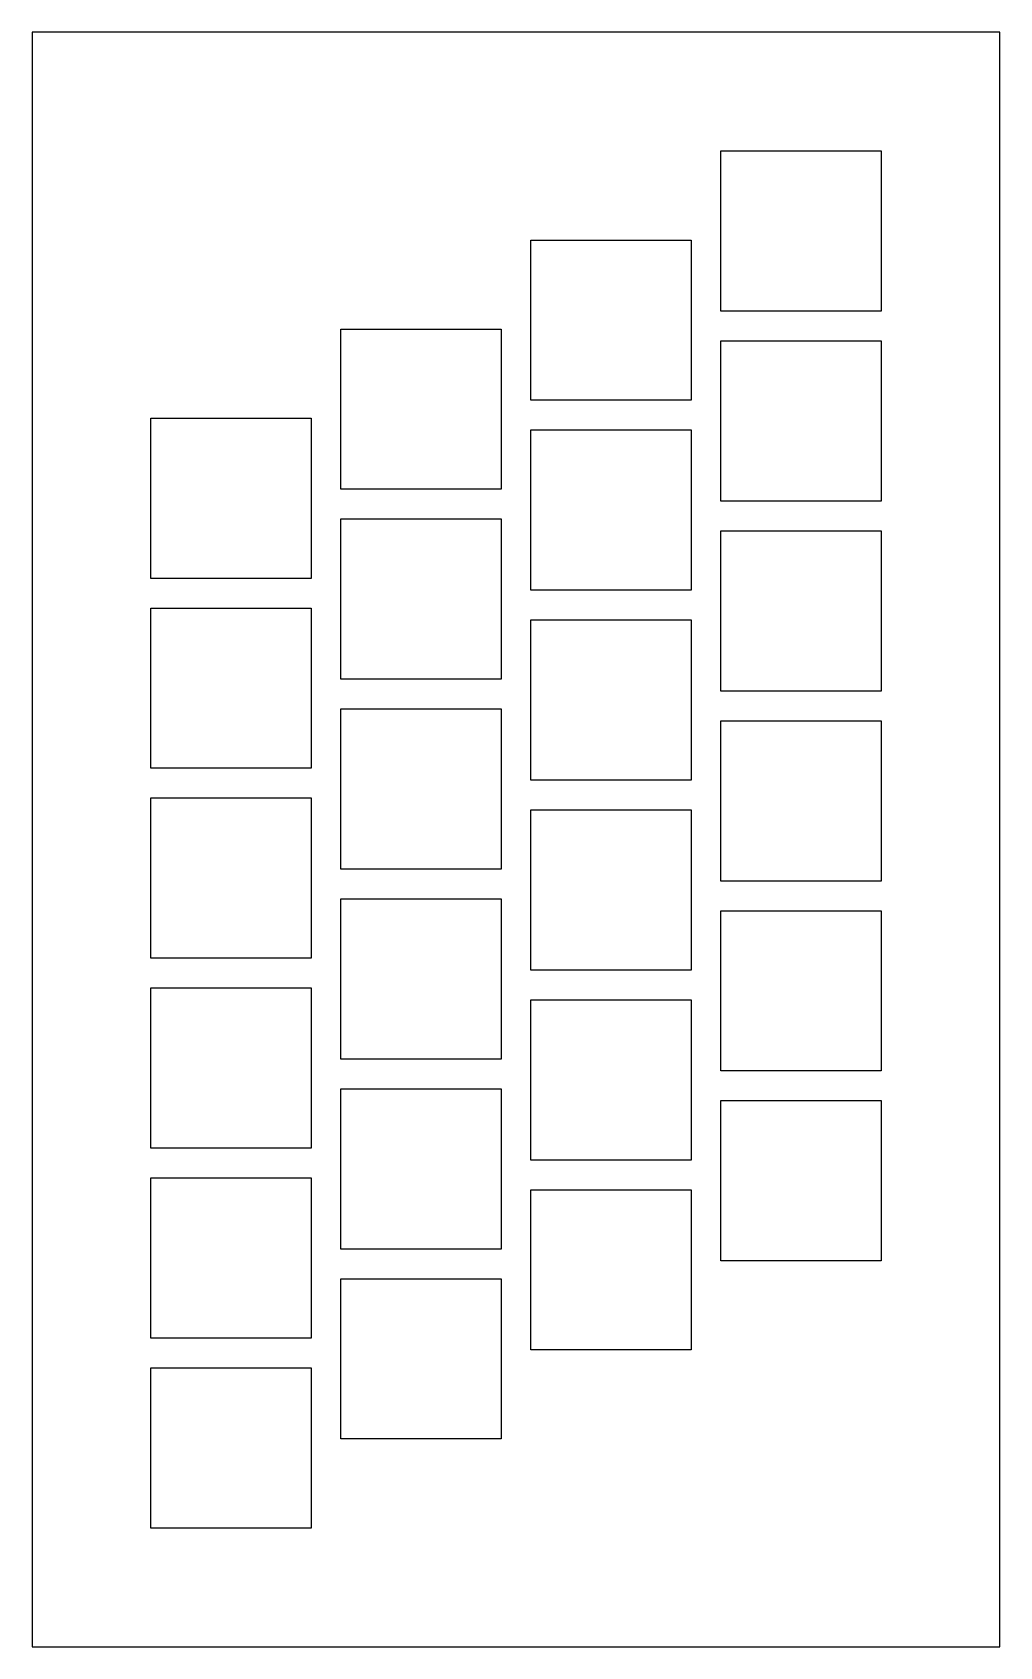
# Model space of a CAD drawing. Header units: metres. Extents: x 0 to 82, y 0 to 136.
import ezdxf

# ---------------------------------------------------------------- set-up
doc = ezdxf.new("R2010")
doc.units = ezdxf.units.M

msp = doc.modelspace()

# ---------------------------------------------------------------- linework, layer by layer
for p, q in [((81.5, 136), (0, 136)), ((0, 136), (0, 0)), ((81.5, 0), (81.5, 136)), ((58, 112.5), (58, 126)), ((58, 126), (71.5, 126)), ((71.5, 126), (71.5, 112.5)), ((42, 105), (42, 118.5)), ((42, 118.5), (55.5, 118.5)), ((55.5, 118.5), (55.5, 105)), ((71.5, 112.5), (58, 112.5)), ((26, 97.5), (26, 111)), ((26, 111), (39.5, 111)), ((39.5, 111), (39.5, 97.5)), ((58, 96.5), (58, 110)), ((58, 110), (71.5, 110)), ((71.5, 110), (71.5, 96.5)), ((55.5, 105), (42, 105)), ((10, 90), (10, 103.5)), ((10, 103.5), (23.5, 103.5)), ((23.5, 103.5), (23.5, 90)), ((42, 89), (42, 102.5)), ((42, 102.5), (55.5, 102.5)), ((55.5, 102.5), (55.5, 89)), ((39.5, 97.5), (26, 97.5)), ((71.5, 96.5), (58, 96.5)), ((26, 81.5), (26, 95)), ((26, 95), (39.5, 95)), ((39.5, 95), (39.5, 81.5)), ((58, 80.5), (58, 94)), ((58, 94), (71.5, 94)), ((71.5, 94), (71.5, 80.5)), ((23.5, 90), (10, 90)), ((55.5, 89), (42, 89)), ((10, 74), (10, 87.5)), ((10, 87.5), (23.5, 87.5)), ((23.5, 87.5), (23.5, 74)), ((42, 73), (42, 86.5)), ((42, 86.5), (55.5, 86.5)), ((55.5, 86.5), (55.5, 73)), ((39.5, 81.5), (26, 81.5)), ((71.5, 80.5), (58, 80.5)), ((26, 65.5), (26, 79)), ((26, 79), (39.5, 79)), ((39.5, 79), (39.5, 65.5)), ((58, 64.5), (58, 78)), ((58, 78), (71.5, 78)), ((71.5, 78), (71.5, 64.5)), ((23.5, 74), (10, 74)), ((55.5, 73), (42, 73)), ((10, 58), (10, 71.5)), ((10, 71.5), (23.5, 71.5)), ((23.5, 71.5), (23.5, 58)), ((42, 57), (42, 70.5)), ((42, 70.5), (55.5, 70.5)), ((55.5, 70.5), (55.5, 57)), ((39.5, 65.5), (26, 65.5)), ((71.5, 64.5), (58, 64.5)), ((26, 49.5), (26, 63)), ((26, 63), (39.5, 63)), ((39.5, 63), (39.5, 49.5)), ((58, 48.5), (58, 62)), ((58, 62), (71.5, 62)), ((71.5, 62), (71.5, 48.5)), ((23.5, 58), (10, 58)), ((55.5, 57), (42, 57)), ((10, 42), (10, 55.5)), ((10, 55.5), (23.5, 55.5)), ((23.5, 55.5), (23.5, 42)), ((42, 41), (42, 54.5)), ((42, 54.5), (55.5, 54.5)), ((55.5, 54.5), (55.5, 41)), ((39.5, 49.5), (26, 49.5)), ((71.5, 48.5), (58, 48.5)), ((26, 33.5), (26, 47)), ((26, 47), (39.5, 47)), ((39.5, 47), (39.5, 33.5)), ((58, 32.5), (58, 46)), ((58, 46), (71.5, 46)), ((71.5, 46), (71.5, 32.5)), ((23.5, 42), (10, 42)), ((55.5, 41), (42, 41)), ((10, 26), (10, 39.5)), ((10, 39.5), (23.5, 39.5)), ((23.5, 39.5), (23.5, 26)), ((42, 25), (42, 38.5)), ((42, 38.5), (55.5, 38.5)), ((55.5, 38.5), (55.5, 25)), ((39.5, 33.5), (26, 33.5)), ((71.5, 32.5), (58, 32.5)), ((26, 17.5), (26, 31)), ((26, 31), (39.5, 31)), ((39.5, 31), (39.5, 17.5)), ((23.5, 26), (10, 26)), ((55.5, 25), (42, 25)), ((10, 10), (10, 23.5)), ((10, 23.5), (23.5, 23.5)), ((23.5, 23.5), (23.5, 10)), ((39.5, 17.5), (26, 17.5)), ((23.5, 10), (10, 10)), ((0, 0), (81.5, 0))]:
    msp.add_line(p, q)

doc.saveas('drawing.dxf')
